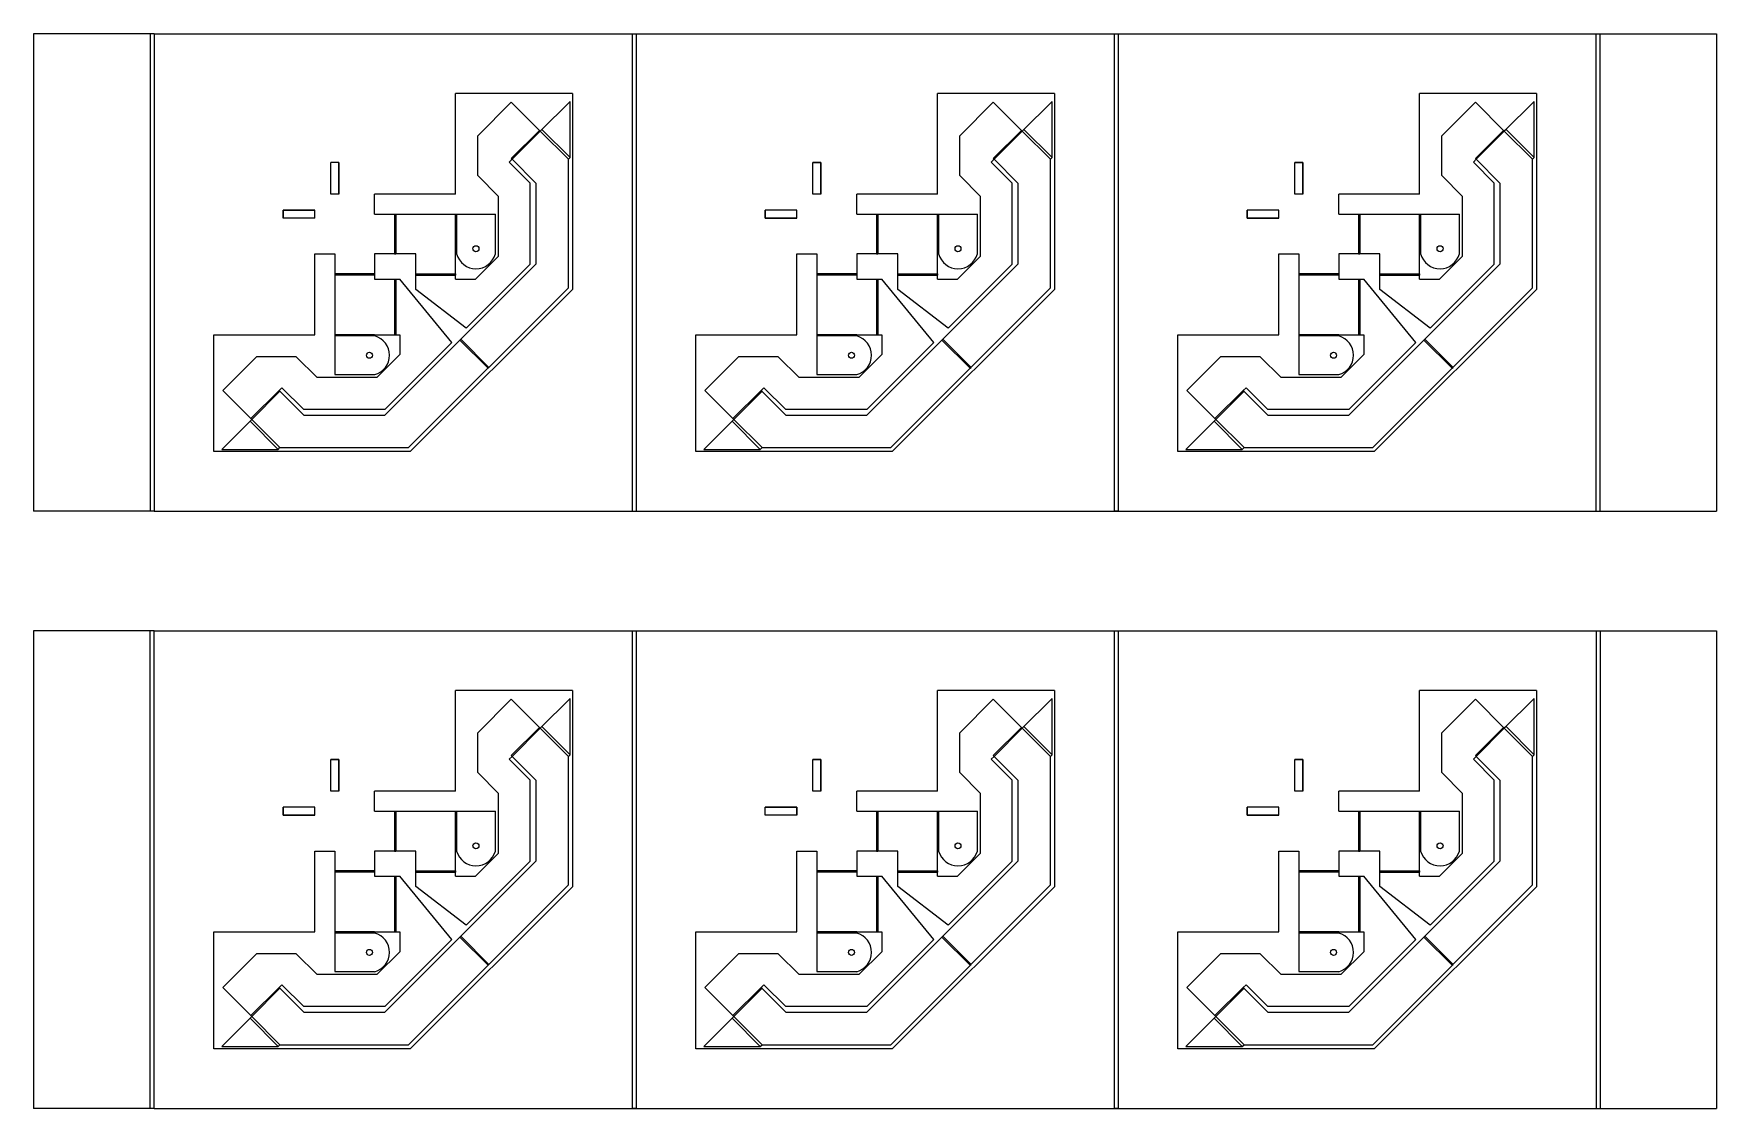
# Model space of a CAD drawing. Header units: millimetres. Extents: x 30 to 157, y 35 to 116.
import ezdxf

# ---------------------------------------------------------------- set-up
doc = ezdxf.new("R2010")
doc.units = ezdxf.units.MM
doc.layers.add('001_CUT_RIGID', color=96, linetype='Continuous')
doc.layers.add('004_FINAL', color=1, linetype='Continuous')

msp = doc.modelspace()

# ---------------------------------------------------------------- linework, layer by layer
at = {"layer": '001_CUT_RIGID'}
for p, q in [((39.48, 115.53), (39.19, 115.53)), ((39.19, 115.53), (39.19, 79.53)), ((39.48, 115.53), (39.48, 79.53)), ((75.48, 115.53), (75.48, 79.53)), ((75.48, 115.53), (75.78, 115.53)), ((75.78, 115.53), (75.78, 79.53)), ((111.78, 115.53), (111.78, 79.53)), ((111.78, 115.53), (112.08, 115.53)), ((112.08, 115.53), (112.08, 79.53)), ((148.08, 79.53), (148.08, 115.53)), ((148.08, 115.53), (148.39, 115.53)), ((148.39, 79.53), (148.39, 115.53)), ((68.5, 108.24), (66.38, 106.12)), ((68.56, 108.18), (66.44, 106.06)), ((68.5, 108.24), (68.56, 108.18)), ((68.69, 108.31), (68.56, 108.18)), ((68.56, 108.18), (70.68, 106.06)), ((68.69, 108.31), (70.81, 106.19)), ((104.8, 108.24), (102.68, 106.12)), ((104.86, 108.18), (102.74, 106.06)), ((104.8, 108.24), (104.86, 108.18)), ((104.99, 108.31), (104.86, 108.18)), ((104.86, 108.18), (106.98, 106.06)), ((104.99, 108.31), (107.11, 106.19)), ((141.1, 108.24), (138.98, 106.12)), ((141.16, 108.18), (139.04, 106.06)), ((141.1, 108.24), (141.16, 108.18)), ((141.29, 108.31), (141.16, 108.18)), ((141.16, 108.18), (143.28, 106.06)), ((141.29, 108.31), (143.41, 106.19)), ((52.79, 103.43), (52.79, 105.83)), ((53.39, 105.83), (52.79, 105.83)), ((53.39, 105.83), (53.39, 103.43)), ((66.38, 106.12), (66.44, 106.06)), ((70.81, 106.19), (70.68, 106.06)), ((89.09, 105.83), (89.69, 105.83)), ((89.09, 103.43), (89.09, 105.83)), ((89.69, 105.83), (89.69, 103.43)), ((102.68, 106.12), (102.74, 106.06)), ((107.11, 106.19), (106.98, 106.06)), ((125.39, 105.83), (125.99, 105.83)), ((125.39, 103.43), (125.39, 105.83)), ((125.99, 105.83), (125.99, 103.43)), ((138.98, 106.12), (139.04, 106.06)), ((143.41, 106.19), (143.28, 106.06)), ((53.39, 103.43), (52.79, 103.43)), ((89.69, 103.43), (89.09, 103.43)), ((125.99, 103.43), (125.39, 103.43)), ((49.19, 102.23), (49.19, 101.63)), ((49.19, 102.23), (51.59, 102.23)), ((51.59, 101.63), (49.19, 101.63)), ((51.59, 101.63), (51.59, 102.23)), ((57.59, 101.93), (57.68, 101.93)), ((57.59, 101.93), (57.59, 98.93)), ((57.68, 101.93), (57.68, 98.93)), ((62.18, 98.93), (62.18, 101.93)), ((62.18, 101.93), (62.27, 101.93)), ((62.27, 98.93), (62.27, 101.93)), ((87.89, 102.23), (85.49, 102.23)), ((85.49, 102.23), (85.49, 101.63)), ((85.49, 101.63), (87.89, 101.63)), ((87.89, 101.63), (87.89, 102.23)), ((93.89, 101.93), (93.98, 101.93)), ((93.89, 101.93), (93.89, 98.93)), ((93.98, 101.93), (93.98, 98.93)), ((98.48, 98.93), (98.48, 101.93)), ((98.48, 101.93), (98.57, 101.93)), ((98.57, 98.93), (98.57, 101.93)), ((124.19, 102.23), (121.79, 102.23)), ((121.79, 102.23), (121.79, 101.63)), ((121.79, 101.63), (124.19, 101.63)), ((124.19, 101.63), (124.19, 102.23)), ((130.19, 101.93), (130.28, 101.93)), ((130.19, 101.93), (130.19, 98.93)), ((130.28, 101.93), (130.28, 98.93)), ((134.78, 98.93), (134.78, 101.93)), ((134.78, 101.93), (134.87, 101.93)), ((134.87, 98.93), (134.87, 101.93)), ((57.59, 98.93), (57.68, 98.93)), ((62.18, 98.93), (62.27, 98.93)), ((93.89, 98.93), (93.98, 98.93)), ((98.48, 98.93), (98.57, 98.93)), ((130.19, 98.93), (130.28, 98.93)), ((134.78, 98.93), (134.87, 98.93)), ((56.09, 97.43), (53.09, 97.43)), ((53.09, 97.43), (53.09, 97.34)), ((56.09, 97.34), (53.09, 97.34)), ((56.09, 97.43), (56.09, 97.34)), ((57.59, 97.04), (57.68, 97.04)), ((57.59, 97.04), (57.59, 92.84)), ((57.68, 97.04), (57.68, 92.84)), ((59.18, 97.43), (62.18, 97.43)), ((59.18, 97.43), (59.18, 97.34)), ((59.18, 97.34), (62.18, 97.34)), ((62.18, 97.43), (62.18, 97.34)), ((92.39, 97.43), (89.39, 97.43)), ((89.39, 97.43), (89.39, 97.34)), ((92.39, 97.34), (89.39, 97.34)), ((92.39, 97.43), (92.39, 97.34)), ((93.89, 97.04), (93.98, 97.04)), ((93.89, 97.04), (93.89, 92.84)), ((93.98, 97.04), (93.98, 92.84)), ((95.48, 97.43), (98.48, 97.43)), ((95.48, 97.43), (95.48, 97.34)), ((95.48, 97.34), (98.48, 97.34)), ((98.48, 97.43), (98.48, 97.34)), ((128.69, 97.43), (125.69, 97.43)), ((125.69, 97.43), (125.69, 97.34)), ((128.69, 97.34), (125.69, 97.34)), ((128.69, 97.43), (128.69, 97.34)), ((130.19, 97.04), (130.28, 97.04)), ((130.19, 97.04), (130.19, 92.84)), ((130.28, 97.04), (130.28, 92.84)), ((131.78, 97.43), (134.78, 97.43)), ((131.78, 97.43), (131.78, 97.34)), ((131.78, 97.34), (134.78, 97.34)), ((134.78, 97.43), (134.78, 97.34)), ((56.09, 92.84), (53.09, 92.84)), ((53.09, 92.84), (53.09, 92.75)), ((56.09, 92.75), (53.09, 92.75)), ((56.09, 92.84), (56.09, 92.75)), ((57.59, 92.84), (57.68, 92.84)), ((92.39, 92.84), (89.39, 92.84)), ((89.39, 92.84), (89.39, 92.75)), ((92.39, 92.75), (89.39, 92.75)), ((92.39, 92.84), (92.39, 92.75)), ((93.89, 92.84), (93.98, 92.84)), ((128.69, 92.84), (125.69, 92.84)), ((125.69, 92.84), (125.69, 92.75)), ((128.69, 92.75), (125.69, 92.75)), ((128.69, 92.84), (128.69, 92.75)), ((130.19, 92.84), (130.28, 92.84)), ((62.51, 92.44), (62.58, 92.5)), ((62.51, 92.44), (64.63, 90.32)), ((62.58, 92.5), (64.7, 90.38)), ((98.81, 92.44), (98.88, 92.5)), ((98.81, 92.44), (100.93, 90.32)), ((98.88, 92.5), (101, 90.38)), ((135.11, 92.44), (135.18, 92.5)), ((135.11, 92.44), (137.23, 90.32)), ((135.18, 92.5), (137.3, 90.38)), ((64.63, 90.32), (64.7, 90.38)), ((100.93, 90.32), (101, 90.38)), ((137.23, 90.32), (137.3, 90.38)), ((48.89, 88.64), (46.77, 86.52)), ((48.96, 88.58), (46.84, 86.45)), ((48.89, 88.64), (48.96, 88.58)), ((85.19, 88.64), (83.07, 86.52)), ((85.26, 88.58), (83.14, 86.45)), ((85.19, 88.64), (85.26, 88.58)), ((121.49, 88.64), (119.37, 86.52)), ((121.56, 88.58), (119.44, 86.45)), ((121.49, 88.64), (121.56, 88.58)), ((46.71, 86.32), (46.84, 86.45)), ((46.71, 86.32), (48.83, 84.2)), ((46.77, 86.52), (46.84, 86.45)), ((46.84, 86.45), (48.96, 84.33)), ((83.01, 86.32), (83.14, 86.45)), ((83.01, 86.32), (85.13, 84.2)), ((83.07, 86.52), (83.14, 86.45)), ((83.14, 86.45), (85.26, 84.33)), ((119.31, 86.32), (119.44, 86.45)), ((119.31, 86.32), (121.43, 84.2)), ((119.37, 86.52), (119.44, 86.45)), ((119.44, 86.45), (121.56, 84.33)), ((48.83, 84.2), (48.96, 84.33)), ((85.13, 84.2), (85.26, 84.33)), ((121.43, 84.2), (121.56, 84.33)), ((39.48, 79.53), (39.19, 79.53)), ((75.48, 79.53), (75.78, 79.53)), ((111.78, 79.53), (112.08, 79.53)), ((148.08, 79.53), (148.39, 79.53)), ((39.48, 70.53), (39.19, 70.53)), ((39.19, 34.53), (39.19, 70.53)), ((39.48, 34.53), (39.48, 70.53)), ((75.48, 70.53), (75.48, 34.53)), ((75.48, 70.53), (75.78, 70.53)), ((75.78, 70.53), (75.78, 34.53)), ((111.78, 70.53), (111.78, 34.53)), ((111.78, 70.53), (112.08, 70.53)), ((112.08, 70.53), (112.08, 34.53)), ((148.08, 70.53), (148.39, 70.53)), ((148.08, 70.53), (148.08, 34.53)), ((148.39, 70.53), (148.39, 34.53)), ((68.5, 63.24), (66.38, 61.12)), ((68.56, 63.18), (66.44, 61.06)), ((68.5, 63.24), (68.56, 63.18)), ((68.69, 63.31), (68.56, 63.18)), ((68.56, 63.18), (70.68, 61.06)), ((68.69, 63.31), (70.81, 61.19)), ((104.8, 63.24), (102.68, 61.12)), ((104.86, 63.18), (102.74, 61.06)), ((104.8, 63.24), (104.86, 63.18)), ((104.99, 63.31), (104.86, 63.18)), ((104.86, 63.18), (106.98, 61.06)), ((104.99, 63.31), (107.11, 61.19)), ((141.1, 63.24), (138.98, 61.12)), ((141.16, 63.18), (139.04, 61.06)), ((141.1, 63.24), (141.16, 63.18)), ((141.29, 63.31), (141.16, 63.18)), ((141.16, 63.18), (143.28, 61.06)), ((141.29, 63.31), (143.41, 61.19)), ((52.79, 60.83), (53.39, 60.83)), ((52.79, 58.43), (52.79, 60.83)), ((53.39, 60.83), (53.39, 58.43)), ((66.38, 61.12), (66.44, 61.06)), ((70.81, 61.19), (70.68, 61.06)), ((89.09, 60.83), (89.69, 60.83)), ((89.09, 58.43), (89.09, 60.83)), ((89.69, 60.83), (89.69, 58.43)), ((102.68, 61.12), (102.74, 61.06)), ((107.11, 61.19), (106.98, 61.06)), ((125.39, 60.83), (125.99, 60.83)), ((125.39, 58.43), (125.39, 60.83)), ((125.99, 60.83), (125.99, 58.43)), ((138.98, 61.12), (139.04, 61.06)), ((143.41, 61.19), (143.28, 61.06)), ((53.39, 58.43), (52.79, 58.43)), ((89.69, 58.43), (89.09, 58.43)), ((125.99, 58.43), (125.39, 58.43)), ((51.59, 57.23), (49.19, 57.23)), ((49.19, 57.23), (49.19, 56.63)), ((51.59, 56.63), (51.59, 57.23)), ((85.49, 56.63), (85.49, 57.23)), ((85.49, 57.23), (87.89, 57.23)), ((87.89, 57.23), (87.89, 56.63)), ((124.19, 57.23), (121.79, 57.23)), ((121.79, 57.23), (121.79, 56.63)), ((124.19, 56.63), (124.19, 57.23)), ((49.19, 56.63), (51.59, 56.63)), ((57.59, 56.93), (57.68, 56.93)), ((57.59, 56.93), (57.59, 53.93)), ((57.68, 56.93), (57.68, 53.93)), ((62.18, 53.93), (62.18, 56.93)), ((62.18, 56.93), (62.27, 56.93)), ((62.27, 53.93), (62.27, 56.93)), ((87.89, 56.63), (85.49, 56.63)), ((93.89, 56.93), (93.98, 56.93)), ((93.89, 56.93), (93.89, 53.93)), ((93.98, 56.93), (93.98, 53.93)), ((98.48, 53.93), (98.48, 56.93)), ((98.48, 56.93), (98.57, 56.93)), ((98.57, 53.93), (98.57, 56.93)), ((121.79, 56.63), (124.19, 56.63)), ((130.19, 56.93), (130.28, 56.93)), ((130.19, 56.93), (130.19, 53.93)), ((130.28, 56.93), (130.28, 53.93)), ((134.78, 53.93), (134.78, 56.93)), ((134.78, 56.93), (134.87, 56.93)), ((134.87, 53.93), (134.87, 56.93)), ((57.59, 53.93), (57.68, 53.93)), ((62.18, 53.93), (62.27, 53.93)), ((93.89, 53.93), (93.98, 53.93)), ((98.48, 53.93), (98.57, 53.93)), ((130.19, 53.93), (130.28, 53.93)), ((134.78, 53.93), (134.87, 53.93)), ((56.09, 52.43), (53.09, 52.43)), ((53.09, 52.43), (53.09, 52.34)), ((56.09, 52.34), (53.09, 52.34)), ((56.09, 52.43), (56.09, 52.34)), ((57.59, 52.04), (57.68, 52.04)), ((57.59, 52.04), (57.59, 47.84)), ((57.68, 52.04), (57.68, 47.84)), ((59.18, 52.43), (62.18, 52.43)), ((59.18, 52.43), (59.18, 52.34)), ((59.18, 52.34), (62.18, 52.34)), ((62.18, 52.43), (62.18, 52.34)), ((92.39, 52.43), (89.39, 52.43)), ((89.39, 52.43), (89.39, 52.34)), ((92.39, 52.34), (89.39, 52.34)), ((92.39, 52.43), (92.39, 52.34)), ((93.89, 52.04), (93.98, 52.04)), ((93.89, 52.04), (93.89, 47.84)), ((93.98, 52.04), (93.98, 47.84)), ((95.48, 52.43), (98.48, 52.43)), ((95.48, 52.43), (95.48, 52.34)), ((95.48, 52.34), (98.48, 52.34)), ((98.48, 52.43), (98.48, 52.34)), ((128.69, 52.43), (125.69, 52.43)), ((125.69, 52.43), (125.69, 52.34)), ((128.69, 52.34), (125.69, 52.34)), ((128.69, 52.43), (128.69, 52.34)), ((130.19, 52.04), (130.28, 52.04)), ((130.19, 52.04), (130.19, 47.84)), ((130.28, 52.04), (130.28, 47.84)), ((131.78, 52.43), (134.78, 52.43)), ((131.78, 52.43), (131.78, 52.34)), ((131.78, 52.34), (134.78, 52.34)), ((134.78, 52.43), (134.78, 52.34)), ((56.09, 47.84), (53.09, 47.84)), ((53.09, 47.84), (53.09, 47.75)), ((56.09, 47.75), (53.09, 47.75)), ((56.09, 47.84), (56.09, 47.75)), ((57.59, 47.84), (57.68, 47.84)), ((62.51, 47.44), (62.58, 47.5)), ((62.51, 47.44), (64.63, 45.32)), ((62.58, 47.5), (64.7, 45.38)), ((92.39, 47.84), (89.39, 47.84)), ((89.39, 47.84), (89.39, 47.75)), ((92.39, 47.75), (89.39, 47.75)), ((92.39, 47.84), (92.39, 47.75)), ((93.89, 47.84), (93.98, 47.84)), ((98.81, 47.44), (98.88, 47.5)), ((98.81, 47.44), (100.93, 45.32)), ((98.88, 47.5), (101, 45.38)), ((128.69, 47.84), (125.69, 47.84)), ((125.69, 47.84), (125.69, 47.75)), ((128.69, 47.75), (125.69, 47.75)), ((128.69, 47.84), (128.69, 47.75)), ((130.19, 47.84), (130.28, 47.84)), ((135.11, 47.44), (135.18, 47.5)), ((135.11, 47.44), (137.23, 45.32)), ((135.18, 47.5), (137.3, 45.38)), ((64.63, 45.32), (64.7, 45.38)), ((100.93, 45.32), (101, 45.38)), ((137.23, 45.32), (137.3, 45.38)), ((48.89, 43.64), (46.77, 41.52)), ((48.96, 43.58), (46.84, 41.45)), ((48.89, 43.64), (48.96, 43.58)), ((85.19, 43.64), (83.07, 41.52)), ((85.26, 43.58), (83.14, 41.45)), ((85.19, 43.64), (85.26, 43.58)), ((121.49, 43.64), (119.37, 41.52)), ((121.56, 43.58), (119.44, 41.45)), ((121.49, 43.64), (121.56, 43.58)), ((46.71, 41.32), (46.84, 41.45)), ((46.71, 41.32), (48.83, 39.2)), ((46.77, 41.52), (46.84, 41.45)), ((46.84, 41.45), (48.96, 39.33)), ((83.01, 41.32), (83.14, 41.45)), ((83.01, 41.32), (85.13, 39.2)), ((83.07, 41.52), (83.14, 41.45)), ((83.14, 41.45), (85.26, 39.33)), ((119.31, 41.32), (119.44, 41.45)), ((119.31, 41.32), (121.43, 39.2)), ((119.37, 41.52), (119.44, 41.45)), ((119.44, 41.45), (121.56, 39.33)), ((48.83, 39.2), (48.96, 39.33)), ((85.13, 39.2), (85.26, 39.33)), ((121.43, 39.2), (121.56, 39.33)), ((39.48, 34.53), (39.19, 34.53)), ((75.48, 34.53), (75.78, 34.53)), ((111.78, 34.53), (112.08, 34.53)), ((148.08, 34.53), (148.39, 34.53))]:
    msp.add_line(p, q, dxfattribs=at)
at = {"layer": '004_FINAL'}
for p, q in [((39.48, 115.53), (30.41, 115.53)), ((30.41, 115.53), (30.41, 79.53)), ((39.48, 115.53), (75.48, 115.53)), ((75.48, 115.53), (75.78, 115.53)), ((75.78, 115.53), (111.78, 115.53)), ((111.78, 115.53), (112.08, 115.53)), ((112.08, 115.53), (148.08, 115.53)), ((148.08, 115.53), (157.13, 115.53)), ((157.13, 115.53), (157.13, 79.53)), ((62.18, 103.43), (62.18, 111.03)), ((70.98, 111.03), (62.18, 111.03)), ((66.38, 110.37), (63.85, 107.84)), ((66.38, 110.37), (68.56, 108.18)), ((70.81, 110.43), (68.56, 108.18)), ((70.81, 106.19), (70.81, 110.43)), ((70.98, 111.03), (70.98, 96.24)), ((98.48, 103.43), (98.48, 111.03)), ((107.28, 111.03), (98.48, 111.03)), ((102.68, 110.37), (100.15, 107.84)), ((102.68, 110.37), (104.86, 108.18)), ((107.11, 110.43), (104.86, 108.18)), ((107.11, 106.19), (107.11, 110.43)), ((107.28, 111.03), (107.28, 96.24)), ((134.78, 103.43), (134.78, 111.03)), ((143.58, 111.03), (134.78, 111.03)), ((138.98, 110.37), (136.45, 107.84)), ((138.98, 110.37), (141.16, 108.18)), ((143.41, 110.43), (141.16, 108.18)), ((143.41, 106.19), (143.41, 110.43)), ((143.58, 111.03), (143.58, 96.24)), ((63.85, 104.84), (63.85, 107.84)), ((100.15, 104.84), (100.15, 107.84)), ((136.45, 104.84), (136.45, 107.84)), ((53.39, 105.83), (52.79, 105.83)), ((52.79, 103.43), (52.79, 105.83)), ((53.39, 103.43), (53.39, 105.83)), ((66.23, 105.85), (66.44, 106.06)), ((66.23, 105.85), (67.81, 104.27)), ((68.23, 104.27), (66.44, 106.06)), ((70.68, 106.06), (70.81, 106.19)), ((70.68, 96.37), (70.68, 106.06)), ((89.69, 105.83), (89.09, 105.83)), ((89.09, 103.43), (89.09, 105.83)), ((89.69, 103.43), (89.69, 105.83)), ((102.53, 105.85), (102.74, 106.06)), ((102.53, 105.85), (104.11, 104.27)), ((104.53, 104.27), (102.74, 106.06)), ((106.98, 106.06), (107.11, 106.19)), ((106.98, 96.37), (106.98, 106.06)), ((125.99, 105.83), (125.39, 105.83)), ((125.39, 103.43), (125.39, 105.83)), ((125.99, 103.43), (125.99, 105.83)), ((138.83, 105.85), (139.04, 106.06)), ((138.83, 105.85), (140.41, 104.27)), ((140.83, 104.27), (139.04, 106.06)), ((143.28, 106.06), (143.41, 106.19)), ((143.28, 96.37), (143.28, 106.06)), ((63.85, 104.84), (65.41, 103.27)), ((67.81, 98.16), (67.81, 104.27)), ((68.23, 104.27), (68.23, 98.16)), ((100.15, 104.84), (101.71, 103.27)), ((104.11, 98.16), (104.11, 104.27)), ((104.53, 104.27), (104.53, 98.16)), ((136.45, 104.84), (138.01, 103.27)), ((140.41, 98.16), (140.41, 104.27)), ((140.83, 104.27), (140.83, 98.16)), ((53.39, 103.43), (52.79, 103.43)), ((62.18, 103.43), (56.09, 103.43)), ((56.09, 101.93), (56.09, 103.43)), ((65.41, 98.77), (65.41, 103.27)), ((89.69, 103.43), (89.09, 103.43)), ((98.48, 103.43), (92.39, 103.43)), ((92.39, 101.93), (92.39, 103.43)), ((101.71, 98.77), (101.71, 103.27)), ((125.99, 103.43), (125.39, 103.43)), ((134.78, 103.43), (128.69, 103.43)), ((128.69, 101.93), (128.69, 103.43)), ((138.01, 98.77), (138.01, 103.27)), ((51.59, 102.23), (49.19, 102.23)), ((49.19, 101.63), (49.19, 102.23)), ((51.59, 101.63), (49.19, 101.63)), ((51.59, 101.63), (51.59, 102.23)), ((56.09, 101.93), (65.18, 101.93)), ((65.18, 98.93), (65.18, 101.93)), ((87.89, 102.23), (85.49, 102.23)), ((85.49, 101.63), (85.49, 102.23)), ((87.89, 101.63), (85.49, 101.63)), ((87.89, 101.63), (87.89, 102.23)), ((92.39, 101.93), (101.48, 101.93)), ((101.48, 98.93), (101.48, 101.93)), ((124.19, 102.23), (121.79, 102.23)), ((121.79, 101.63), (121.79, 102.23)), ((124.19, 101.63), (121.79, 101.63)), ((124.19, 101.63), (124.19, 102.23)), ((128.69, 101.93), (137.78, 101.93)), ((137.78, 98.93), (137.78, 101.93)), ((51.59, 92.84), (51.59, 98.93)), ((51.59, 98.93), (53.09, 98.93)), ((53.09, 98.93), (53.09, 89.84)), ((59.18, 98.93), (56.09, 98.93)), ((56.09, 98.93), (56.09, 97.04)), ((59.18, 96.25), (59.18, 98.93)), ((62.27, 98.93), (62.18, 98.93)), ((62.18, 97.04), (62.18, 98.93)), ((87.89, 92.84), (87.89, 98.93)), ((87.89, 98.93), (89.39, 98.93)), ((89.39, 98.93), (89.39, 89.84)), ((95.48, 98.93), (92.39, 98.93)), ((92.39, 98.93), (92.39, 97.04)), ((95.48, 96.25), (95.48, 98.93)), ((98.57, 98.93), (98.48, 98.93)), ((98.48, 97.04), (98.48, 98.93)), ((124.19, 92.84), (124.19, 98.93)), ((124.19, 98.93), (125.69, 98.93)), ((125.69, 98.93), (125.69, 89.84)), ((131.78, 98.93), (128.69, 98.93)), ((128.69, 98.93), (128.69, 97.04)), ((131.78, 96.25), (131.78, 98.93)), ((134.87, 98.93), (134.78, 98.93)), ((134.78, 97.04), (134.78, 98.93)), ((56.85, 86.78), (68.23, 98.16)), ((67.81, 98.16), (62.98, 93.33)), ((65.41, 98.77), (63.68, 97.04)), ((93.15, 86.78), (104.53, 98.16)), ((104.11, 98.16), (99.28, 93.33)), ((101.71, 98.77), (99.98, 97.04)), ((129.45, 86.78), (140.83, 98.16)), ((140.41, 98.16), (135.58, 93.33)), ((138.01, 98.77), (136.28, 97.04)), ((56.09, 97.04), (57.98, 97.04)), ((61.9, 92.25), (57.98, 97.04)), ((58.65, 84.33), (70.68, 96.37)), ((62.18, 97.04), (63.68, 97.04)), ((92.39, 97.04), (94.28, 97.04)), ((98.2, 92.25), (94.28, 97.04)), ((94.95, 84.33), (106.98, 96.37)), ((98.48, 97.04), (99.98, 97.04)), ((128.69, 97.04), (130.58, 97.04)), ((134.5, 92.25), (130.58, 97.04)), ((131.25, 84.33), (143.28, 96.37)), ((134.78, 97.04), (136.28, 97.04)), ((70.98, 96.24), (58.77, 84.03)), ((62.98, 93.33), (59.18, 96.25)), ((107.28, 96.24), (95.07, 84.03)), ((99.28, 93.33), (95.48, 96.25)), ((143.58, 96.24), (131.37, 84.03)), ((135.58, 93.33), (131.78, 96.25)), ((43.98, 84.03), (43.98, 92.84)), ((43.98, 92.84), (51.59, 92.84)), ((56.09, 92.75), (56.09, 92.84)), ((56.09, 92.84), (57.98, 92.84)), ((57.98, 92.84), (57.98, 91.34)), ((80.28, 84.03), (80.28, 92.84)), ((80.28, 92.84), (87.89, 92.84)), ((92.39, 92.75), (92.39, 92.84)), ((92.39, 92.84), (94.28, 92.84)), ((94.28, 92.84), (94.28, 91.34)), ((116.58, 84.03), (116.58, 92.84)), ((116.58, 92.84), (124.19, 92.84)), ((128.69, 92.75), (128.69, 92.84)), ((128.69, 92.84), (130.58, 92.84)), ((130.58, 92.84), (130.58, 91.34)), ((57.98, 91.34), (56.25, 89.61)), ((56.85, 87.21), (61.9, 92.25)), ((94.28, 91.34), (92.55, 89.61)), ((93.15, 87.21), (98.2, 92.25)), ((130.58, 91.34), (128.85, 89.61)), ((129.45, 87.21), (134.5, 92.25)), ((47.18, 91.17), (44.65, 88.64)), ((50.18, 91.17), (47.18, 91.17)), ((51.75, 89.61), (50.18, 91.17)), ((83.48, 91.17), (80.95, 88.64)), ((86.48, 91.17), (83.48, 91.17)), ((88.05, 89.61), (86.48, 91.17)), ((119.78, 91.17), (117.25, 88.64)), ((122.78, 91.17), (119.78, 91.17)), ((124.35, 89.61), (122.78, 91.17)), ((49.11, 88.85), (48.89, 88.64)), ((50.75, 87.21), (49.11, 88.85)), ((56.25, 89.61), (51.75, 89.61)), ((53.09, 89.84), (56.09, 89.84)), ((85.41, 88.85), (85.19, 88.64)), ((87.05, 87.21), (85.41, 88.85)), ((92.55, 89.61), (88.05, 89.61)), ((89.39, 89.84), (92.39, 89.84)), ((121.71, 88.85), (121.49, 88.64)), ((123.35, 87.21), (121.71, 88.85)), ((128.85, 89.61), (124.35, 89.61)), ((125.69, 89.84), (128.69, 89.84)), ((44.65, 88.64), (46.84, 86.45)), ((48.89, 88.64), (50.75, 86.78)), ((80.95, 88.64), (83.14, 86.45)), ((85.19, 88.64), (87.05, 86.78)), ((117.25, 88.64), (119.44, 86.45)), ((121.49, 88.64), (123.35, 86.78)), ((46.84, 86.45), (44.58, 84.2)), ((56.85, 87.21), (50.75, 87.21)), ((50.75, 86.78), (56.85, 86.78)), ((83.14, 86.45), (80.88, 84.2)), ((93.15, 87.21), (87.05, 87.21)), ((87.05, 86.78), (93.15, 86.78)), ((119.44, 86.45), (117.18, 84.2)), ((129.45, 87.21), (123.35, 87.21)), ((123.35, 86.78), (129.45, 86.78)), ((58.77, 84.03), (43.98, 84.03)), ((44.58, 84.2), (48.83, 84.2)), ((48.83, 84.2), (48.96, 84.33)), ((48.96, 84.33), (58.65, 84.33)), ((95.07, 84.03), (80.28, 84.03)), ((80.88, 84.2), (85.13, 84.2)), ((85.13, 84.2), (85.26, 84.33)), ((85.26, 84.33), (94.95, 84.33)), ((131.37, 84.03), (116.58, 84.03)), ((117.18, 84.2), (121.43, 84.2)), ((121.43, 84.2), (121.56, 84.33)), ((121.56, 84.33), (131.25, 84.33)), ((39.48, 79.53), (30.41, 79.53)), ((39.48, 79.53), (75.48, 79.53)), ((75.48, 79.53), (75.78, 79.53)), ((75.78, 79.53), (111.78, 79.53)), ((112.08, 79.53), (111.78, 79.53)), ((112.08, 79.53), (148.08, 79.53)), ((148.08, 79.53), (157.13, 79.53)), ((39.48, 70.53), (30.41, 70.53)), ((30.41, 70.53), (30.41, 34.53)), ((39.48, 70.53), (75.48, 70.53)), ((75.48, 70.53), (75.78, 70.53)), ((75.78, 70.53), (111.78, 70.53)), ((111.78, 70.53), (112.08, 70.53)), ((112.08, 70.53), (148.08, 70.53)), ((148.08, 70.53), (157.13, 70.53)), ((157.13, 70.53), (157.13, 34.53)), ((62.18, 58.43), (62.18, 66.03)), ((70.98, 66.03), (62.18, 66.03)), ((70.98, 66.03), (70.98, 51.24)), ((98.48, 58.43), (98.48, 66.03)), ((107.28, 66.03), (98.48, 66.03)), ((107.28, 66.03), (107.28, 51.24)), ((134.78, 58.43), (134.78, 66.03)), ((143.58, 66.03), (134.78, 66.03)), ((143.58, 66.03), (143.58, 51.24)), ((66.38, 65.37), (63.85, 62.84)), ((66.38, 65.37), (68.56, 63.18)), ((70.81, 65.43), (68.56, 63.18)), ((70.81, 61.19), (70.81, 65.43)), ((102.68, 65.37), (100.15, 62.84)), ((102.68, 65.37), (104.86, 63.18)), ((107.11, 65.43), (104.86, 63.18)), ((107.11, 61.19), (107.11, 65.43)), ((138.98, 65.37), (136.45, 62.84)), ((138.98, 65.37), (141.16, 63.18)), ((143.41, 65.43), (141.16, 63.18)), ((143.41, 61.19), (143.41, 65.43)), ((63.85, 59.84), (63.85, 62.84)), ((100.15, 59.84), (100.15, 62.84)), ((136.45, 59.84), (136.45, 62.84)), ((53.39, 60.83), (52.79, 60.83)), ((52.79, 58.43), (52.79, 60.83)), ((53.39, 58.43), (53.39, 60.83)), ((66.23, 60.85), (66.44, 61.06)), ((66.23, 60.85), (67.81, 59.27)), ((68.23, 59.27), (66.44, 61.06)), ((70.68, 61.06), (70.81, 61.19)), ((70.68, 51.37), (70.68, 61.06)), ((89.69, 60.83), (89.09, 60.83)), ((89.09, 58.43), (89.09, 60.83)), ((89.69, 58.43), (89.69, 60.83)), ((102.53, 60.85), (102.74, 61.06)), ((102.53, 60.85), (104.11, 59.27)), ((104.53, 59.27), (102.74, 61.06)), ((106.98, 61.06), (107.11, 61.19)), ((106.98, 51.37), (106.98, 61.06)), ((125.99, 60.83), (125.39, 60.83)), ((125.39, 58.43), (125.39, 60.83)), ((125.99, 58.43), (125.99, 60.83)), ((138.83, 60.85), (139.04, 61.06)), ((138.83, 60.85), (140.41, 59.27)), ((140.83, 59.27), (139.04, 61.06)), ((143.28, 61.06), (143.41, 61.19)), ((143.28, 51.37), (143.28, 61.06)), ((63.85, 59.84), (65.41, 58.27)), ((100.15, 59.84), (101.71, 58.27)), ((136.45, 59.84), (138.01, 58.27)), ((53.39, 58.43), (52.79, 58.43)), ((62.18, 58.43), (56.09, 58.43)), ((56.09, 56.93), (56.09, 58.43)), ((67.81, 53.16), (67.81, 59.27)), ((68.23, 59.27), (68.23, 53.16)), ((89.69, 58.43), (89.09, 58.43)), ((98.48, 58.43), (92.39, 58.43)), ((92.39, 56.93), (92.39, 58.43)), ((104.11, 53.16), (104.11, 59.27)), ((104.53, 59.27), (104.53, 53.16)), ((125.99, 58.43), (125.39, 58.43)), ((134.78, 58.43), (128.69, 58.43)), ((128.69, 56.93), (128.69, 58.43)), ((140.41, 53.16), (140.41, 59.27)), ((140.83, 59.27), (140.83, 53.16)), ((51.59, 57.23), (49.19, 57.23)), ((49.19, 56.63), (49.19, 57.23)), ((51.59, 56.63), (51.59, 57.23)), ((65.41, 53.77), (65.41, 58.27)), ((87.89, 57.23), (85.49, 57.23)), ((85.49, 56.63), (85.49, 57.23)), ((87.89, 56.63), (87.89, 57.23)), ((101.71, 53.77), (101.71, 58.27)), ((124.19, 57.23), (121.79, 57.23)), ((121.79, 56.63), (121.79, 57.23)), ((124.19, 56.63), (124.19, 57.23)), ((138.01, 53.77), (138.01, 58.27)), ((51.59, 56.63), (49.19, 56.63)), ((56.09, 56.93), (65.18, 56.93)), ((65.18, 53.93), (65.18, 56.93)), ((87.89, 56.63), (85.49, 56.63)), ((92.39, 56.93), (101.48, 56.93)), ((101.48, 53.93), (101.48, 56.93)), ((124.19, 56.63), (121.79, 56.63)), ((128.69, 56.93), (137.78, 56.93)), ((137.78, 53.93), (137.78, 56.93)), ((51.59, 47.84), (51.59, 53.93)), ((51.59, 53.93), (53.09, 53.93)), ((53.09, 53.93), (53.09, 44.84)), ((59.18, 53.93), (56.09, 53.93)), ((56.09, 53.93), (56.09, 52.04)), ((59.18, 51.25), (59.18, 53.93)), ((62.27, 53.93), (62.18, 53.93)), ((62.18, 52.04), (62.18, 53.93)), ((65.41, 53.77), (63.68, 52.04)), ((87.89, 47.84), (87.89, 53.93)), ((87.89, 53.93), (89.39, 53.93)), ((89.39, 53.93), (89.39, 44.84)), ((95.48, 53.93), (92.39, 53.93)), ((92.39, 53.93), (92.39, 52.04)), ((95.48, 51.25), (95.48, 53.93)), ((98.57, 53.93), (98.48, 53.93)), ((98.48, 52.04), (98.48, 53.93)), ((101.71, 53.77), (99.98, 52.04)), ((124.19, 47.84), (124.19, 53.93)), ((124.19, 53.93), (125.69, 53.93)), ((125.69, 53.93), (125.69, 44.84)), ((131.78, 53.93), (128.69, 53.93)), ((128.69, 53.93), (128.69, 52.04)), ((131.78, 51.25), (131.78, 53.93)), ((134.87, 53.93), (134.78, 53.93)), ((134.78, 52.04), (134.78, 53.93)), ((138.01, 53.77), (136.28, 52.04)), ((56.09, 52.04), (57.98, 52.04)), ((56.85, 41.78), (68.23, 53.16)), ((61.9, 47.25), (57.98, 52.04)), ((62.18, 52.04), (63.68, 52.04)), ((67.81, 53.16), (62.98, 48.33)), ((92.39, 52.04), (94.28, 52.04)), ((93.15, 41.78), (104.53, 53.16)), ((98.2, 47.25), (94.28, 52.04)), ((98.48, 52.04), (99.98, 52.04)), ((104.11, 53.16), (99.28, 48.33)), ((128.69, 52.04), (130.58, 52.04)), ((129.45, 41.78), (140.83, 53.16)), ((134.5, 47.25), (130.58, 52.04)), ((134.78, 52.04), (136.28, 52.04)), ((140.41, 53.16), (135.58, 48.33)), ((58.65, 39.33), (70.68, 51.37)), ((70.98, 51.24), (58.77, 39.03)), ((62.98, 48.33), (59.18, 51.25)), ((94.95, 39.33), (106.98, 51.37)), ((107.28, 51.24), (95.07, 39.03)), ((99.28, 48.33), (95.48, 51.25)), ((131.25, 39.33), (143.28, 51.37)), ((143.58, 51.24), (131.37, 39.03)), ((135.58, 48.33), (131.78, 51.25)), ((43.98, 39.03), (43.98, 47.84)), ((43.98, 47.84), (51.59, 47.84)), ((56.09, 47.75), (56.09, 47.84)), ((56.09, 47.84), (57.98, 47.84)), ((56.85, 42.21), (61.9, 47.25)), ((57.98, 47.84), (57.98, 46.34)), ((80.28, 39.03), (80.28, 47.84)), ((80.28, 47.84), (87.89, 47.84)), ((92.39, 47.75), (92.39, 47.84)), ((92.39, 47.84), (94.28, 47.84)), ((93.15, 42.21), (98.2, 47.25)), ((94.28, 47.84), (94.28, 46.34)), ((116.58, 39.03), (116.58, 47.84)), ((116.58, 47.84), (124.19, 47.84)), ((128.69, 47.75), (128.69, 47.84)), ((128.69, 47.84), (130.58, 47.84)), ((129.45, 42.21), (134.5, 47.25)), ((130.58, 47.84), (130.58, 46.34)), ((47.18, 46.17), (44.65, 43.64)), ((50.18, 46.17), (47.18, 46.17)), ((51.75, 44.61), (50.18, 46.17)), ((57.98, 46.34), (56.25, 44.61)), ((83.48, 46.17), (80.95, 43.64)), ((86.48, 46.17), (83.48, 46.17)), ((88.05, 44.61), (86.48, 46.17)), ((94.28, 46.34), (92.55, 44.61)), ((119.78, 46.17), (117.25, 43.64)), ((122.78, 46.17), (119.78, 46.17)), ((124.35, 44.61), (122.78, 46.17)), ((130.58, 46.34), (128.85, 44.61)), ((56.25, 44.61), (51.75, 44.61)), ((53.09, 44.84), (56.09, 44.84)), ((92.55, 44.61), (88.05, 44.61)), ((89.39, 44.84), (92.39, 44.84)), ((128.85, 44.61), (124.35, 44.61)), ((125.69, 44.84), (128.69, 44.84)), ((44.65, 43.64), (46.84, 41.45)), ((49.11, 43.85), (48.89, 43.64)), ((48.89, 43.64), (50.75, 41.78)), ((50.75, 42.21), (49.11, 43.85)), ((80.95, 43.64), (83.14, 41.45)), ((85.41, 43.85), (85.19, 43.64)), ((85.19, 43.64), (87.05, 41.78)), ((87.05, 42.21), (85.41, 43.85)), ((117.25, 43.64), (119.44, 41.45)), ((121.71, 43.85), (121.49, 43.64)), ((121.49, 43.64), (123.35, 41.78)), ((123.35, 42.21), (121.71, 43.85)), ((56.85, 42.21), (50.75, 42.21)), ((93.15, 42.21), (87.05, 42.21)), ((129.45, 42.21), (123.35, 42.21)), ((46.84, 41.45), (44.58, 39.2)), ((50.75, 41.78), (56.85, 41.78)), ((83.14, 41.45), (80.88, 39.2)), ((87.05, 41.78), (93.15, 41.78)), ((119.44, 41.45), (117.18, 39.2)), ((123.35, 41.78), (129.45, 41.78)), ((48.83, 39.2), (48.96, 39.33)), ((48.96, 39.33), (58.65, 39.33)), ((85.13, 39.2), (85.26, 39.33)), ((85.26, 39.33), (94.95, 39.33)), ((121.43, 39.2), (121.56, 39.33)), ((121.56, 39.33), (131.25, 39.33)), ((58.77, 39.03), (43.98, 39.03)), ((44.58, 39.2), (48.83, 39.2)), ((95.07, 39.03), (80.28, 39.03)), ((80.88, 39.2), (85.13, 39.2)), ((131.37, 39.03), (116.58, 39.03)), ((117.18, 39.2), (121.43, 39.2)), ((39.48, 34.53), (30.41, 34.53)), ((39.48, 34.53), (75.48, 34.53)), ((75.78, 34.53), (75.48, 34.53)), ((75.78, 34.53), (111.78, 34.53)), ((112.08, 34.53), (111.78, 34.53)), ((112.08, 34.53), (148.08, 34.53)), ((148.08, 34.53), (157.13, 34.53))]:
    msp.add_line(p, q, dxfattribs=at)
for centre in [(63.72, 99.32), (100.02, 99.32), (136.32, 99.32), (55.7, 91.29), (92, 91.29), (128.3, 91.29), (63.72, 54.32), (100.02, 54.32), (136.32, 54.32), (55.7, 46.29), (92, 46.29), (128.3, 46.29)]:
    msp.add_circle(centre, 0.225, dxfattribs=at)
for centre, start, end in [((63.72, 99.32), 195, 345), ((100.02, 99.32), 195, 345), ((136.32, 99.32), 195, 345), ((55.7, 91.29), 285, 75), ((92, 91.29), 285, 75), ((128.3, 91.29), 285, 75), ((63.72, 54.32), 195, 345), ((100.02, 54.32), 195, 345), ((136.32, 54.32), 195, 345), ((55.7, 46.29), 285, 75), ((92, 46.29), 285, 75), ((128.3, 46.29), 285, 75)]:
    msp.add_arc(centre, 1.51, start, end, dxfattribs=at)

doc.saveas('drawing.dxf')
